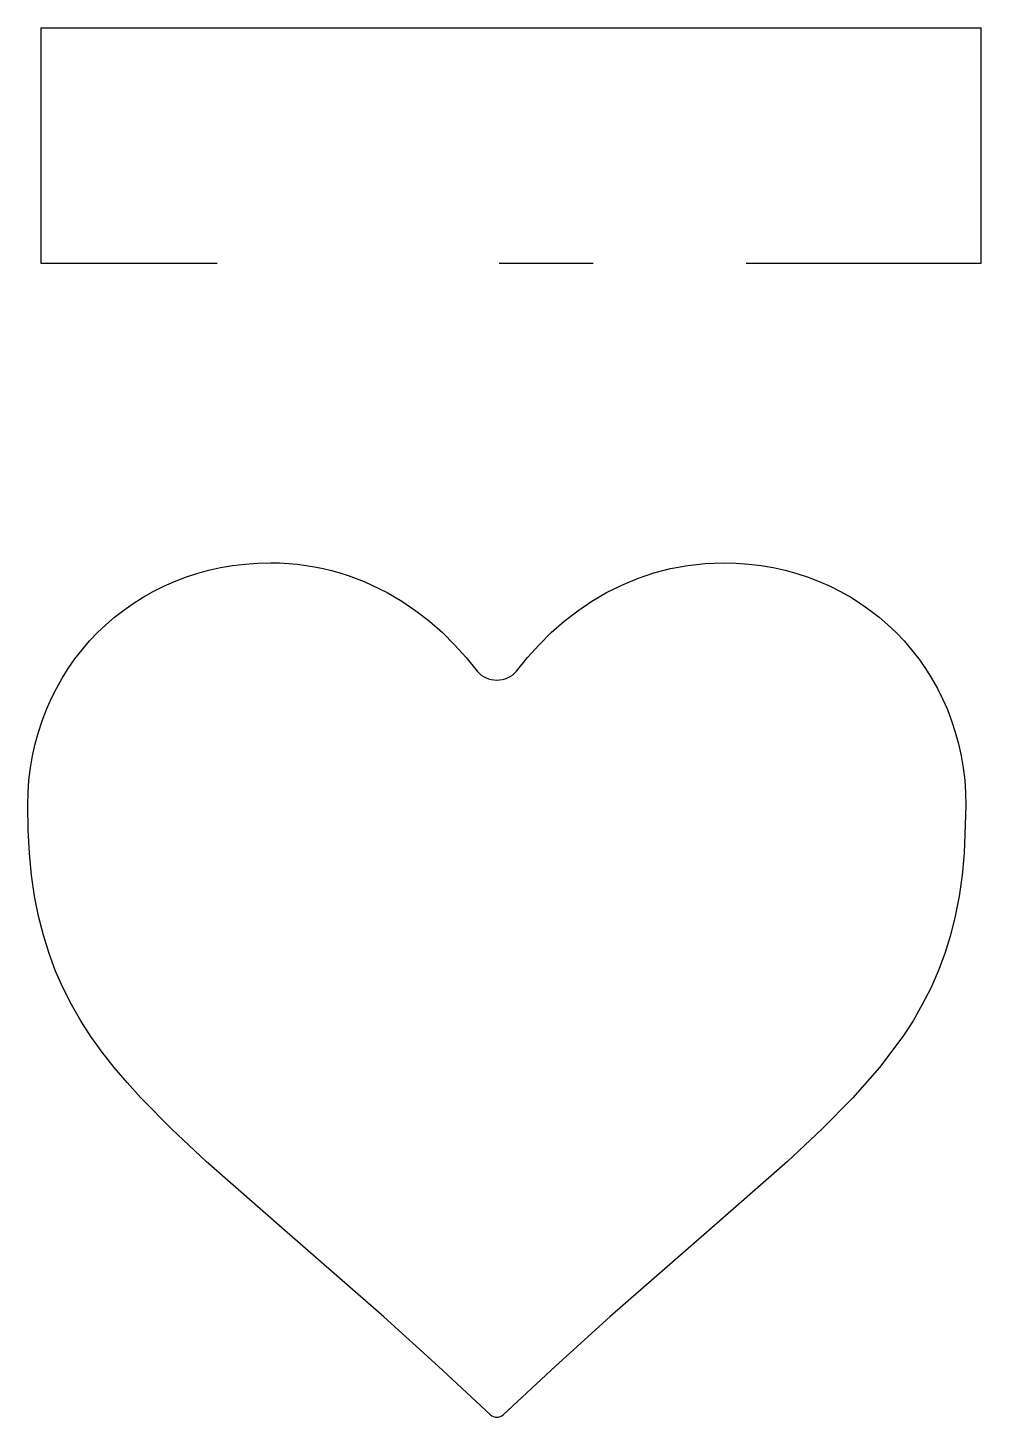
# Model space of a CAD drawing. Header units: millimetres. Extents: x 140 to 160.3, y -99.9 to -70.4.
import ezdxf

# ---------------------------------------------------------------- set-up
doc = ezdxf.new("R2010")
doc.units = ezdxf.units.MM
doc.layers.add('Edge.Cuts', color=254, linetype='CONTINUOUS', true_color=0xd0d2cd)

msp = doc.modelspace()

# ---------------------------------------------------------------- linework, layer by layer
at = {"layer": 'Edge.Cuts', "linetype": 'CONTINUOUS'}
for p, q in [((140.3, -70.4), (140.3, -75.4)), ((140.3, -70.4), (160.3, -70.4)), ((160.3, -75.4), (160.3, -70.4)), ((140.3, -75.4), (144.05, -75.4)), ((150.05, -75.4), (152.05, -75.4)), ((155.3, -75.4), (160.3, -75.4)), ((144.644854, -81.796044), (144.912569, -81.776725)), ((144.912569, -81.776725), (145.184598, -81.770222)), ((145.184598, -81.770222), (145.377056, -81.773728)), ((145.377056, -81.773728), (145.567436, -81.784162)), ((145.567436, -81.784162), (145.755675, -81.801397)), ((154.058319, -81.825309), (154.432592, -81.784162)), ((154.432592, -81.784162), (154.815431, -81.770222)), ((154.815431, -81.770222), (155.08746, -81.776725)), ((155.08746, -81.776725), (155.355175, -81.796044)), ((143.145032, -82.165237), (143.380911, -82.07497)), ((143.380911, -82.07497), (143.622804, -81.995819)), ((143.622804, -81.995819), (143.870428, -81.928067)), ((143.870428, -81.928067), (144.1235, -81.871999)), ((144.1235, -81.871999), (144.381736, -81.827897)), ((144.381736, -81.827897), (144.644854, -81.796044)), ((145.755675, -81.801397), (145.941709, -81.825309)), ((145.941709, -81.825309), (146.125476, -81.855771)), ((146.125476, -81.855771), (146.306913, -81.892656)), ((146.306913, -81.892656), (146.485956, -81.93584)), ((146.485956, -81.93584), (146.662544, -81.985196)), ((146.662544, -81.985196), (146.836612, -82.040598)), ((146.836612, -82.040598), (147.008097, -82.10192)), ((152.991931, -82.10192), (153.337485, -81.985196)), ((153.337485, -81.985196), (153.693116, -81.892656)), ((153.693116, -81.892656), (154.058319, -81.825309)), ((155.355175, -81.796044), (155.618292, -81.827897)), ((155.618292, -81.827897), (155.876529, -81.871999)), ((155.876529, -81.871999), (156.129601, -81.928067)), ((156.129601, -81.928067), (156.377225, -81.995819)), ((156.377225, -81.995819), (156.619118, -82.07497)), ((156.619118, -82.07497), (156.854996, -82.165237)), ((142.47632, -82.4999), (142.692453, -82.377985)), ((142.692453, -82.377985), (142.915452, -82.266336)), ((142.915452, -82.266336), (143.145032, -82.165237)), ((147.008097, -82.10192), (147.176938, -82.169036)), ((147.176938, -82.169036), (147.34307, -82.241821)), ((147.34307, -82.241821), (147.506432, -82.320148)), ((147.506432, -82.320148), (147.666959, -82.403891)), ((152.33307, -82.403891), (152.656958, -82.241821)), ((152.656958, -82.241821), (152.991931, -82.10192)), ((156.854996, -82.165237), (157.084576, -82.266336)), ((157.084576, -82.266336), (157.307575, -82.377985)), ((157.307575, -82.377985), (157.523709, -82.4999)), ((142.06578, -82.773393), (142.267334, -82.631797)), ((142.267334, -82.631797), (142.47632, -82.4999)), ((147.666959, -82.403891), (147.824589, -82.492925)), ((147.824589, -82.492925), (147.979259, -82.587123)), ((147.979259, -82.587123), (148.279467, -82.790508)), ((151.720562, -82.790508), (152.020769, -82.587123)), ((152.020769, -82.587123), (152.33307, -82.403891)), ((157.523709, -82.4999), (157.732695, -82.631797)), ((157.732695, -82.631797), (157.934248, -82.773393)), ((141.686101, -83.084549), (141.871942, -82.924405)), ((141.871942, -82.924405), (142.06578, -82.773393)), ((148.279467, -82.790508), (148.567078, -83.01304)), ((151.43295, -83.01304), (151.720562, -82.790508)), ((157.934248, -82.773393), (158.128087, -82.924405)), ((158.128087, -82.924405), (158.313927, -83.084549)), ((141.33955, -83.4311), (141.508543, -83.253542)), ((141.508543, -83.253542), (141.686101, -83.084549)), ((148.567078, -83.01304), (148.84159, -83.25371)), ((148.84159, -83.25371), (149.102498, -83.511511)), ((150.897531, -83.511511), (151.158438, -83.25371)), ((151.158438, -83.25371), (151.43295, -83.01304)), ((158.313927, -83.084549), (158.491485, -83.253542)), ((158.491485, -83.253542), (158.660478, -83.4311)), ((141.179406, -83.616941), (141.33955, -83.4311)), ((149.102498, -83.511511), (149.349298, -83.785435)), ((150.65073, -83.785435), (150.897531, -83.511511)), ((158.660478, -83.4311), (158.820622, -83.616941)), ((140.886798, -84.012333), (141.028394, -83.810779)), ((141.028394, -83.810779), (141.179406, -83.616941)), ((149.349298, -83.785435), (149.581487, -84.074474)), ((150.418542, -84.074474), (150.65073, -83.785435)), ((158.820622, -83.616941), (158.971634, -83.810779)), ((158.971634, -83.810779), (159.11323, -84.012333)), ((140.754901, -84.221319), (140.886798, -84.012333)), ((159.11323, -84.012333), (159.245128, -84.221319)), ((140.521337, -84.660451), (140.632986, -84.437452)), ((140.632986, -84.437452), (140.754901, -84.221319)), ((159.245128, -84.221319), (159.367042, -84.437452)), ((159.367042, -84.437452), (159.478691, -84.660451)), ((140.420238, -84.890031), (140.521337, -84.660451)), ((159.478691, -84.660451), (159.579791, -84.890031)), ((140.329971, -85.12591), (140.420238, -84.890031)), ((159.579791, -84.890031), (159.670058, -85.12591)), ((140.25082, -85.367803), (140.329971, -85.12591)), ((159.670058, -85.12591), (159.749209, -85.367803)), ((140.127, -85.868499), (140.183068, -85.615427)), ((140.183068, -85.615427), (140.25082, -85.367803)), ((159.749209, -85.367803), (159.81696, -85.615427)), ((159.81696, -85.615427), (159.873029, -85.868499)), ((140.082898, -86.126735), (140.127, -85.868499)), ((159.873029, -85.868499), (159.917131, -86.126735)), ((140.051045, -86.389853), (140.082898, -86.126735)), ((159.917131, -86.126735), (159.948984, -86.389853)), ((140.031726, -86.657568), (140.051045, -86.389853)), ((159.948984, -86.389853), (159.968303, -86.657568)), ((140.025223, -86.929597), (140.031726, -86.657568)), ((159.968303, -86.657568), (159.974806, -86.929597)), ((140.034313, -87.44787), (140.025223, -86.929597)), ((159.974806, -86.929597), (159.938361, -87.939848)), ((140.061668, -87.939848), (140.034313, -87.44787)), ((140.107413, -88.407453), (140.061668, -87.939848)), ((159.938361, -87.939848), (159.892616, -88.407453)), ((140.171674, -88.852606), (140.107413, -88.407453)), ((159.892616, -88.407453), (159.828355, -88.852606)), ((140.254578, -89.277227), (140.171674, -88.852606)), ((159.828355, -88.852606), (159.745451, -89.277227)), ((140.356249, -89.683237), (140.254578, -89.277227)), ((159.745451, -89.277227), (159.643779, -89.683237)), ((140.476815, -90.072557), (140.356249, -89.683237)), ((159.643779, -89.683237), (159.523213, -90.072557)), ((140.616401, -90.447108), (140.476815, -90.072557)), ((159.523213, -90.072557), (159.383627, -90.447108)), ((140.775134, -90.808811), (140.616401, -90.447108)), ((159.383627, -90.447108), (159.224895, -90.808811)), ((140.953138, -91.159587), (140.775134, -90.808811)), ((159.224895, -90.808811), (159.046891, -91.159587)), ((141.15054, -91.501357), (140.953138, -91.159587)), ((159.046891, -91.159587), (158.849488, -91.501357)), ((141.367467, -91.836041), (141.15054, -91.501357)), ((158.849488, -91.501357), (158.632562, -91.836041)), ((141.604043, -92.165561), (141.367467, -91.836041)), ((158.632562, -91.836041), (158.139633, -92.491837)), ((141.860395, -92.491837), (141.604043, -92.165561)), ((142.136649, -92.816791), (141.860395, -92.491837)), ((158.139633, -92.491837), (157.567097, -93.142344)), ((142.432931, -93.142344), (142.136649, -92.816791)), ((143.086083, -93.802927), (142.432931, -93.142344)), ((157.567097, -93.142344), (156.913946, -93.802927)), ((143.820857, -94.488954), (143.086083, -93.802927)), ((156.913946, -93.802927), (156.179172, -94.488954)), ((145.539305, -95.99881), (143.820857, -94.488954)), ((156.179172, -94.488954), (154.460724, -95.99881)), ((147.596337, -97.79485), (145.539305, -95.99881)), ((154.460724, -95.99881), (152.403692, -97.79485)), ((148.754341, -98.838607), (147.596337, -97.79485)), ((152.403692, -97.79485), (151.245688, -98.838607)), ((149.863627, -99.872852), (148.754341, -98.838607)), ((151.245688, -98.838607), (150.136401, -99.872853))]:
    msp.add_line(p, q, dxfattribs=at)
at = {"layer": 'Edge.Cuts'}
for centre, radius, start, end in [((150, -83.7), 0.56161, -138.1814428, -41.8193976), ((150, -99.7266), 0.199988, -132.9980729, -46.9962555)]:
    msp.add_arc(centre, radius, start, end, dxfattribs=at)

doc.saveas('drawing.dxf')
